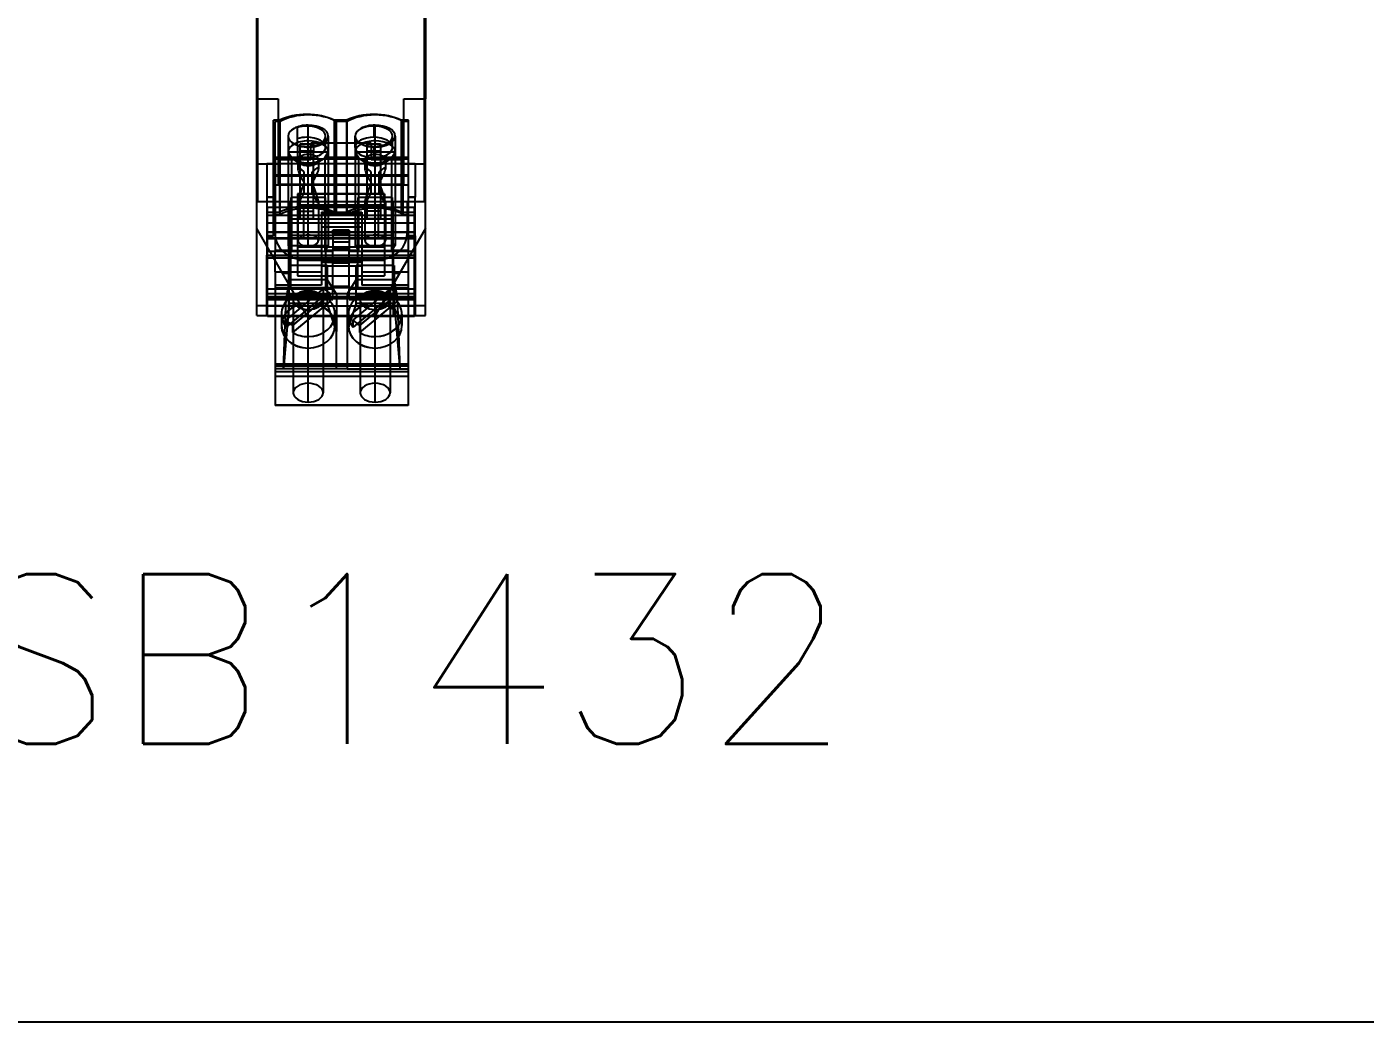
# Model space of a CAD drawing. Header units: inches. Extents: x -8 to 28.4, y -30 to 31.2.
# Drawn here: x -1.806 to 2.131, y -28.74 to -25.811 of the extents above; entities that cross this region are included whole.
import ezdxf
from ezdxf.enums import TextEntityAlignment as Align

# ---------------------------------------------------------------- set-up
doc = ezdxf.new("R2010")
doc.units = ezdxf.units.IN
doc.header["$MEASUREMENT"] = 0
for name, color, linetype in [('MAIN-1', 7, 'Continuous'), ('MAIN-2', 7, 'Continuous'), ('PSYMS', 7, 'Continuous'), ('PTAG', 150, 'Continuous')]:
    doc.layers.add(name, color=color, linetype=linetype)
doc.styles.add('WD', font='romans.shx')

# ---------------------------------------------------------------- blocks, each defined once
blk = doc.blocks.new('2865366')
at = {"layer": 'MAIN-1'}
for p, q in [((0, 0.9023), (0, 3.5261)), ((0.4961, 3.5261), (0.4961, 0.9023)), ((0, 0.7102), (0, 0.9023)), ((0, 0.9023), (0.063, 0.9023)), ((0.063, 0.9023), (0.063, 0.7304)), ((0.4331, 0.7304), (0.4331, 0.9023)), ((0.4331, 0.9023), (0.4961, 0.9023)), ((0.4961, 0.7102), (0.4961, 0.9023)), ((0.1594, 0.7304), (0.1594, 0.7715)), ((0.3366, 0.7715), (0.1594, 0.7715)), ((0.3366, 0.7715), (0.3366, 0.7304)), ((0, 0.2653), (0, 0.7102)), ((0.063, 0.7102), (0, 0.7102)), ((0.063, 0.7304), (0.1594, 0.7304)), ((0.063, 0.7304), (0.063, 0.7102)), ((0.063, 0.724), (0.1594, 0.724)), ((0.063, 0.7102), (0.063, 0.6507)), ((0.1594, 0.724), (0.1594, 0.7304)), ((0.3366, 0.7304), (0.4331, 0.7304)), ((0.3366, 0.7304), (0.3366, 0.724)), ((0.3366, 0.724), (0.4331, 0.724)), ((0.4331, 0.7102), (0.4331, 0.7304)), ((0.4331, 0.6507), (0.4331, 0.7102)), ((0.4961, 0.7102), (0.4331, 0.7102)), ((0.4961, 0.2653), (0.4961, 0.7102)), ((0.4331, 0.6507), (0.063, 0.6507)), ((0, 0.2653), (0.4961, 0.2653)), ((0.0315, 0.2632), (0.0315, 0.2653)), ((0.0315, 0.2632), (0.0541, 0.2632)), ((0.0541, 0.2653), (0.0541, 0.0852)), ((0.1281, 0.2653), (0.087, 0.2309)), ((0.1065, 0.236), (0.1415, 0.2653)), ((0.1065, 0.2145), (0.167, 0.2653)), ((0.3249, 0.2653), (0.2839, 0.2309)), ((0.3034, 0.2145), (0.3639, 0.2653)), ((0.3034, 0.236), (0.3383, 0.2653)), ((0.4459, 0.2653), (0.4459, 0.0852)), ((0.4459, 0.2632), (0.4646, 0.2632)), ((0.4646, 0.2632), (0.4646, 0.2653)), ((0.1065, 0.2145), (0.1065, 0.236)), ((0.1516, 0.169), (0.1516, 0.2026)), ((0.3034, 0.2145), (0.3034, 0.236)), ((0.3484, 0.169), (0.3484, 0.2026)), ((0.0541, 0.0852), (0.0541, 0.0025)), ((0.4459, 0.0852), (0.0541, 0.0852)), ((0.4459, 0.0852), (0.4459, 0.0025)), ((0.0541, 0.0025), (0.0541, 0)), ((0.0541, 0.0025), (0.4459, 0.0025)), ((0.4459, 0), (0.0541, 0)), ((0.4459, 0.0025), (0.4459, 0)), ((0.4459, 0), (0.0541, 0))]:
    blk.add_line(p, q, dxfattribs=at)
for centre, start_param, end_param in [((0.1516, 0.235), 2.665118, 3.141593), ((0.1516, 0.2687), -2.883856, -2.5321), ((0.1516, 0.2901), -2.301567, -2.180289), ((0.1516, 0.2687), -1.570796, -0.257737), ((0.1516, 0.235), 0, 0.476475), ((0.3484, 0.235), 2.665118, 3.141593), ((0.3484, 0.2687), -2.883856, -2.5321), ((0.3484, 0.2901), -2.301567, -2.180289), ((0.3484, 0.2687), -1.570796, -0.257737), ((0.3484, 0.235), 0, 0.476475), ((0.1516, 0.235), 3.141593, 4.712389), ((0.1516, 0.2687), -2.180289, -1.570796), ((0.1516, 0.235), -1.570796, 0), ((0.3484, 0.235), 3.141593, 4.712389), ((0.3484, 0.2687), -2.180289, -1.570796), ((0.3484, 0.235), -1.570796, 0)]:
    blk.add_ellipse(centre, major_axis=(0.0787, 0), ratio=0.838671, start_param=start_param, end_param=end_param, dxfattribs=at)
at = {"layer": 'MAIN-2'}
for p, q in [((0.002, 1.5251), (0.002, 0.5999)), ((0.4941, 0.5999), (0.4941, 1.5251)), ((0.0492, 0.726), (0.0492, 0.8395)), ((0.0673, 0.8395), (0.0492, 0.8395)), ((0.0673, 0.8395), (0.0492, 0.8395)), ((0.0673, 0.8395), (0.0492, 0.8395)), ((0.0689, 0.8356), (0.0541, 0.8356)), ((0.0541, 0.7305), (0.0541, 0.8356)), ((0.0689, 0.8356), (0.0541, 0.8356)), ((0.0673, 0.8395), (0.0673, 0.5688)), ((0.0673, 0.8395), (0.0673, 0.5688)), ((0.0673, 0.8395), (0.0673, 0.5688)), ((0.0689, 0.5615), (0.0689, 0.8356)), ((0.0689, 0.5616), (0.0689, 0.8356)), ((0.2279, 0.8395), (0.2279, 0.5688)), ((0.2642, 0.8395), (0.2279, 0.8395)), ((0.2642, 0.8395), (0.2279, 0.8395)), ((0.2279, 0.8395), (0.2279, 0.5688)), ((0.2642, 0.8395), (0.2279, 0.8395)), ((0.2279, 0.8395), (0.2279, 0.5688)), ((0.2343, 0.5615), (0.2343, 0.8356)), ((0.2657, 0.8356), (0.2343, 0.8356)), ((0.2343, 0.5616), (0.2343, 0.8356)), ((0.2657, 0.8356), (0.2343, 0.8356)), ((0.2642, 0.8395), (0.2642, 0.5688)), ((0.2642, 0.8395), (0.2642, 0.5688)), ((0.2642, 0.8395), (0.2642, 0.5688)), ((0.2657, 0.5615), (0.2657, 0.8356)), ((0.2657, 0.5616), (0.2657, 0.8356)), ((0.4469, 0.8395), (0.4248, 0.8395)), ((0.4248, 0.8395), (0.4248, 0.5688)), ((0.4469, 0.8395), (0.4248, 0.8395)), ((0.4248, 0.8395), (0.4248, 0.5688)), ((0.4248, 0.8395), (0.4248, 0.5688)), ((0.4469, 0.8395), (0.4248, 0.8395)), ((0.4311, 0.5615), (0.4311, 0.8356)), ((0.4459, 0.8356), (0.4311, 0.8356)), ((0.4311, 0.5616), (0.4311, 0.8356)), ((0.4459, 0.8356), (0.4311, 0.8356)), ((0.4459, 0.8356), (0.4459, 0.7305)), ((0.4469, 0.726), (0.4469, 0.8395)), ((0.0925, 0.7927), (0.0925, 0.7465)), ((0.0925, 0.7927), (0.0925, 0.7465)), ((0.1201, 0.7664), (0.1201, 0.8184)), ((0.1516, 0.7786), (0.1516, 0.8249)), ((0.1516, 0.7787), (0.1516, 0.8249)), ((0.2028, 0.7593), (0.2028, 0.7924)), ((0.2106, 0.7927), (0.2106, 0.7465)), ((0.2106, 0.7927), (0.2106, 0.7465)), ((0.2894, 0.7927), (0.2894, 0.7465)), ((0.2894, 0.7927), (0.2894, 0.7465)), ((0.2894, 0.7593), (0.2894, 0.7924)), ((0.3445, 0.8224), (0.3445, 0.7894)), ((0.3445, 0.8224), (0.3445, 0.7894)), ((0.3445, 0.8224), (0.3445, 0.7894)), ((0.3484, 0.7786), (0.3484, 0.8249)), ((0.3484, 0.7787), (0.3484, 0.8249)), ((0.3996, 0.7593), (0.3996, 0.7924)), ((0.4075, 0.7927), (0.4075, 0.7465)), ((0.4075, 0.7927), (0.4075, 0.7465)), ((0.1201, 0.7664), (0.1201, 0.7333)), ((0.128, 0.7701), (0.1673, 0.7701)), ((0.128, 0.7701), (0.1673, 0.7701)), ((0.128, 0.7486), (0.128, 0.7701)), ((0.128, 0.7701), (0.1673, 0.7701)), ((0.1673, 0.7486), (0.128, 0.7486)), ((0.1673, 0.7486), (0.128, 0.7486)), ((0.128, 0.5505), (0.128, 0.7486)), ((0.1673, 0.7486), (0.128, 0.7486)), ((0.1516, 0.7386), (0.1516, 0.7787)), ((0.1516, 0.7386), (0.1516, 0.7786)), ((0.1516, 0.7143), (0.1516, 0.7606)), ((0.1516, 0.7143), (0.1516, 0.7605)), ((0.1594, 0.7715), (0.1594, 0.7715)), ((0.1673, 0.7701), (0.1673, 0.7486)), ((0.1673, 0.5505), (0.1673, 0.7486)), ((0.3248, 0.7701), (0.3642, 0.7701)), ((0.3248, 0.7486), (0.3248, 0.7701)), ((0.3248, 0.7701), (0.3642, 0.7701)), ((0.3248, 0.7701), (0.3642, 0.7701)), ((0.3642, 0.7486), (0.3248, 0.7486)), ((0.3642, 0.7486), (0.3248, 0.7486)), ((0.3248, 0.5505), (0.3248, 0.7486)), ((0.3642, 0.7486), (0.3248, 0.7486)), ((0.3366, 0.7715), (0.3366, 0.7715)), ((0.3445, 0.7623), (0.3445, 0.7293)), ((0.3445, 0.7623), (0.3445, 0.7293)), ((0.3445, 0.7623), (0.3445, 0.7293)), ((0.3484, 0.7386), (0.3484, 0.7787)), ((0.3484, 0.7386), (0.3484, 0.7786)), ((0.3484, 0.7143), (0.3484, 0.7606)), ((0.3484, 0.7143), (0.3484, 0.7605)), ((0.3642, 0.7701), (0.3642, 0.7486)), ((0.3642, 0.7486), (0.3642, 0.5505)), ((0.0295, 0.7116), (0.0295, 0.6126)), ((0.4665, 0.7116), (0.0295, 0.7116)), ((0.4665, 0.7116), (0.0295, 0.7116)), ((0.4665, 0.7116), (0.0295, 0.7116)), ((0.0492, 0.4991), (0.0492, 0.726)), ((0.0492, 0.726), (0.4469, 0.726)), ((0.0492, 0.726), (0.4469, 0.726)), ((0.0492, 0.726), (0.4469, 0.726)), ((0.0541, 0.7305), (0.1022, 0.7305)), ((0.0541, 0.7305), (0.0541, 0.4565)), ((0.0541, 0.7305), (0.1022, 0.7305)), ((0.2102, 0.7451), (0.0929, 0.7451)), ((0.0929, 0.7451), (0.0929, 0.4711)), ((0.0929, 0.7451), (0.1022, 0.7305)), ((0.2102, 0.7451), (0.0929, 0.7451)), ((0.0929, 0.7451), (0.0929, 0.4711)), ((0.1022, 0.7305), (0.1022, 0.4565)), ((0.1067, 0.7256), (0.1287, 0.7116)), ((0.1067, 0.7256), (0.1287, 0.7116)), ((0.1215, 0.7222), (0.1215, 0.6952)), ((0.1215, 0.7222), (0.1215, 0.6952)), ((0.1516, 0.502), (0.1516, 0.7386)), ((0.1516, 0.5021), (0.1516, 0.7386)), ((0.1516, 0.7058), (0.1516, 0.7143)), ((0.1516, 0.7058), (0.1516, 0.7143)), ((0.1745, 0.7116), (0.1965, 0.7256)), ((0.1745, 0.7116), (0.1965, 0.7256)), ((0.1817, 0.7222), (0.1817, 0.6952)), ((0.1817, 0.7222), (0.1817, 0.6952)), ((0.201, 0.7305), (0.2102, 0.7451)), ((0.201, 0.7305), (0.299, 0.7305)), ((0.201, 0.7305), (0.299, 0.7305)), ((0.201, 0.4565), (0.201, 0.7305)), ((0.2102, 0.7451), (0.2102, 0.4711)), ((0.2102, 0.7451), (0.2102, 0.4711)), ((0.4071, 0.7451), (0.2898, 0.7451)), ((0.2898, 0.7451), (0.2898, 0.4711)), ((0.2898, 0.7451), (0.299, 0.7305)), ((0.4071, 0.7451), (0.2898, 0.7451)), ((0.2898, 0.7451), (0.2898, 0.4711)), ((0.299, 0.7305), (0.299, 0.4565)), ((0.3035, 0.7256), (0.3255, 0.7116)), ((0.3035, 0.7256), (0.3255, 0.7116)), ((0.3183, 0.7222), (0.3183, 0.6952)), ((0.3183, 0.7222), (0.3183, 0.6952)), ((0.3484, 0.502), (0.3484, 0.7386)), ((0.3484, 0.5021), (0.3484, 0.7386)), ((0.3484, 0.7058), (0.3484, 0.7143)), ((0.3484, 0.7058), (0.3484, 0.7143)), ((0.3713, 0.7116), (0.3933, 0.7256)), ((0.3713, 0.7116), (0.3933, 0.7256)), ((0.3785, 0.7222), (0.3785, 0.6952)), ((0.3785, 0.7222), (0.3785, 0.6952)), ((0.3978, 0.7305), (0.4071, 0.7451)), ((0.3978, 0.7305), (0.4459, 0.7305)), ((0.3978, 0.7305), (0.4459, 0.7305)), ((0.3978, 0.4565), (0.3978, 0.7305)), ((0.4071, 0.7451), (0.4071, 0.4711)), ((0.4071, 0.7451), (0.4071, 0.4711)), ((0.4459, 0.7305), (0.4459, 0.4565)), ((0.4469, 0.4991), (0.4469, 0.726)), ((0.4665, 0.7116), (0.4665, 0.6126)), ((0.0541, 0.6792), (0.4459, 0.6792)), ((0.0541, 0.6792), (0.4459, 0.6792)), ((0.0541, 0.6755), (0.4459, 0.6755)), ((0.0541, 0.6755), (0.4459, 0.6755)), ((0.1396, 0.6573), (0.1396, 0.6874)), ((0.1516, 0.4692), (0.1516, 0.7058)), ((0.1516, 0.4692), (0.1516, 0.7058)), ((0.1636, 0.6573), (0.1636, 0.6874)), ((0.3364, 0.6573), (0.3364, 0.6874)), ((0.3484, 0.4692), (0.3484, 0.7058)), ((0.3484, 0.4692), (0.3484, 0.7058)), ((0.3604, 0.6573), (0.3604, 0.6874)), ((0.0541, 0.6494), (0.4459, 0.6494)), ((0.0541, 0.6494), (0.4459, 0.6494)), ((0.1396, 0.6262), (0.1396, 0.6573)), ((0.1636, 0.6262), (0.1636, 0.6573)), ((0.3364, 0.6262), (0.3364, 0.6573)), ((0.3604, 0.6262), (0.3604, 0.6573)), ((0.002, 0.5999), (0.002, 0.5999)), ((0.002, 0.5999), (0.0945, 0.5999)), ((0.0295, 0.6126), (0.0492, 0.6126)), ((0.0295, 0.6126), (0.0295, 0.4991)), ((0.0492, 0.6126), (0.0295, 0.6126)), ((0.0295, 0.6126), (0.0492, 0.6126)), ((0.0531, 0.5094), (0.0531, 0.5999)), ((0.0531, 0.5999), (0.0531, 0.5999)), ((0.0945, 0.5999), (0.0945, 0.4765)), ((0.0945, 0.5999), (0.0945, 0.5999)), ((0.0945, 0.5999), (0.4016, 0.5999)), ((0.2028, 0.6117), (0.1004, 0.6117)), ((0.2028, 0.6117), (0.1004, 0.6117)), ((0.1004, 0.6117), (0.1004, 0.5495)), ((0.1201, 0.6232), (0.376, 0.6232)), ((0.1201, 0.6232), (0.376, 0.6232)), ((0.1201, 0.6232), (0.1201, 0.5898)), ((0.376, 0.6232), (0.1201, 0.6232)), ((0.1215, 0.5975), (0.1215, 0.4856)), ((0.1215, 0.5975), (0.1215, 0.4856)), ((0.1817, 0.5975), (0.1817, 0.4856)), ((0.1817, 0.5975), (0.1817, 0.4856)), ((0.2028, 0.5495), (0.2028, 0.6117)), ((0.3996, 0.6117), (0.2972, 0.6117)), ((0.3996, 0.6117), (0.2972, 0.6117)), ((0.2972, 0.6117), (0.2972, 0.5495)), ((0.3183, 0.5975), (0.3183, 0.4856)), ((0.3183, 0.5975), (0.3183, 0.4856)), ((0.376, 0.6232), (0.376, 0.5898)), ((0.3785, 0.5975), (0.3785, 0.4856)), ((0.3785, 0.5975), (0.3785, 0.4856)), ((0.3996, 0.5495), (0.3996, 0.6117)), ((0.4016, 0.5999), (0.4941, 0.5999)), ((0.4016, 0.5999), (0.4016, 0.5999)), ((0.4016, 0.4765), (0.4016, 0.5999)), ((0.4429, 0.5999), (0.4429, 0.5094)), ((0.4429, 0.5999), (0.4429, 0.5999)), ((0.4469, 0.6126), (0.4665, 0.6126)), ((0.4665, 0.6126), (0.4469, 0.6126)), ((0.4469, 0.6126), (0.4665, 0.6126)), ((0.4665, 0.4991), (0.4665, 0.6126)), ((0.4941, 0.5999), (0.4941, 0.5999)), ((0.0295, 0.5688), (0.0673, 0.5688)), ((0.0295, 0.5688), (0.0673, 0.5688)), ((0.0315, 0.5599), (0.0315, 0.5835)), ((0.0315, 0.5835), (0.4646, 0.5835)), ((0.0315, 0.4343), (0.0315, 0.5599)), ((0.0315, 0.5599), (0.4646, 0.5599)), ((0.0541, 0.5616), (0.0689, 0.5616)), ((0.0541, 0.5615), (0.0689, 0.5615)), ((0.376, 0.5898), (0.1201, 0.5898)), ((0.1201, 0.5898), (0.376, 0.5898)), ((0.1201, 0.5898), (0.1201, 0.3818)), ((0.376, 0.5898), (0.1201, 0.5898)), ((0.128, 0.5719), (0.1673, 0.5719)), ((0.128, 0.5719), (0.1673, 0.5719)), ((0.128, 0.5719), (0.1673, 0.5719)), ((0.3583, 0.5881), (0.1378, 0.5881)), ((0.1378, 0.5881), (0.1378, 0.4936)), ((0.1378, 0.5881), (0.1378, 0.5881)), ((0.1909, 0.5694), (0.3091, 0.5694)), ((0.1909, 0.5694), (0.1909, 0.5652)), ((0.1909, 0.5694), (0.3091, 0.5694)), ((0.3091, 0.5652), (0.1909, 0.5652)), ((0.1909, 0.5652), (0.1909, 0.5107)), ((0.3091, 0.5652), (0.1909, 0.5652)), ((0.2279, 0.5688), (0.2642, 0.5688)), ((0.2279, 0.5688), (0.2642, 0.5688)), ((0.2343, 0.5616), (0.2657, 0.5616)), ((0.2343, 0.5615), (0.2657, 0.5615)), ((0.3091, 0.5694), (0.3091, 0.5652)), ((0.3091, 0.5652), (0.3091, 0.5107)), ((0.3642, 0.5719), (0.3248, 0.5719)), ((0.3642, 0.5719), (0.3248, 0.5719)), ((0.3642, 0.5719), (0.3248, 0.5719)), ((0.3583, 0.4936), (0.3583, 0.5881)), ((0.3583, 0.5881), (0.3583, 0.5881)), ((0.376, 0.5898), (0.376, 0.3818)), ((0.4248, 0.5688), (0.4665, 0.5688)), ((0.4248, 0.5688), (0.4665, 0.5688)), ((0.4311, 0.5616), (0.4459, 0.5616)), ((0.4311, 0.5615), (0.4459, 0.5615)), ((0.4646, 0.5599), (0.4646, 0.5835)), ((0.4646, 0.4343), (0.4646, 0.5599)), ((0, 0.5212), (0, 0.5212)), ((0.1477, 0.2653), (0, 0.5212)), ((0.4646, 0.5363), (0.0315, 0.5363)), ((0.1004, 0.5495), (0.2028, 0.5495)), ((0.1004, 0.3497), (0.1004, 0.5495)), ((0.1004, 0.5495), (0.2028, 0.5495)), ((0.128, 0.5505), (0.1673, 0.5505)), ((0.128, 0.5505), (0.1673, 0.5505)), ((0.1909, 0.5489), (0.3091, 0.5489)), ((0.1909, 0.5489), (0.3091, 0.5489)), ((0.3091, 0.5252), (0.1909, 0.5252)), ((0.3091, 0.5252), (0.1909, 0.5252)), ((0.2028, 0.5495), (0.2028, 0.3497)), ((0.2717, 0.5163), (0.2244, 0.5163)), ((0.2244, 0.5048), (0.2244, 0.5163)), ((0.2717, 0.5163), (0.2717, 0.5048)), ((0.2972, 0.5495), (0.3996, 0.5495)), ((0.2972, 0.5495), (0.3996, 0.5495)), ((0.2972, 0.3497), (0.2972, 0.5495)), ((0.3248, 0.5505), (0.3642, 0.5505)), ((0.3248, 0.5505), (0.3642, 0.5505)), ((0.4961, 0.5212), (0.3483, 0.2653)), ((0.3996, 0.5495), (0.3996, 0.3497)), ((0.4961, 0.5212), (0.4961, 0.5212)), ((0.0492, 0.4991), (0.0295, 0.4991)), ((0.0295, 0.4991), (0.0295, 0.4937)), ((0.0295, 0.4991), (0.0492, 0.4991)), ((0.0492, 0.4991), (0.0295, 0.4991)), ((0.0295, 0.4937), (0.0295, 0.442)), ((0.0295, 0.4937), (0.4665, 0.4937)), ((0.0295, 0.4937), (0.4665, 0.4937)), ((0.0295, 0.4937), (0.4665, 0.4937)), ((0.4646, 0.5101), (0.0315, 0.5101)), ((0.4646, 0.5089), (0.0315, 0.5089)), ((0.0315, 0.4911), (0.4646, 0.4911)), ((0.0531, 0.5094), (0.0531, 0.5094)), ((0.0945, 0.5015), (0.4016, 0.5015)), ((0.0945, 0.3892), (0.0945, 0.4765)), ((0.1378, 0.4936), (0.3583, 0.4936)), ((0.1378, 0.4936), (0.1378, 0.4936)), ((0.1909, 0.5107), (0.3091, 0.5107)), ((0.1909, 0.5107), (0.1909, 0.4115)), ((0.1909, 0.5107), (0.3091, 0.5107)), ((0.2244, 0.5048), (0.2244, 0.4581)), ((0.2717, 0.5048), (0.2244, 0.5048)), ((0.2244, 0.4817), (0.2244, 0.4817)), ((0.2244, 0.4817), (0.2717, 0.4817)), ((0.2717, 0.5048), (0.2717, 0.4581)), ((0.2717, 0.4817), (0.2717, 0.4817)), ((0.3091, 0.5107), (0.3091, 0.4115)), ((0.3583, 0.4936), (0.3583, 0.4936)), ((0.4016, 0.4765), (0.4016, 0.3892)), ((0.4429, 0.5094), (0.4429, 0.5094)), ((0.4469, 0.4991), (0.4665, 0.4991)), ((0.4469, 0.4991), (0.4665, 0.4991)), ((0.4665, 0.4991), (0.4469, 0.4991)), ((0.4665, 0.4991), (0.4665, 0.4937)), ((0.4665, 0.4937), (0.4665, 0.442)), ((0.0295, 0.2653), (0.0295, 0.442)), ((0.0295, 0.442), (0.4665, 0.442)), ((0.0295, 0.4419), (0.4665, 0.4419)), ((0.4665, 0.4419), (0.0295, 0.4419)), ((0.2244, 0.4532), (0.0315, 0.4532)), ((0.0315, 0.3427), (0.0315, 0.4343)), ((0.0315, 0.4343), (0.4646, 0.4343)), ((0.1022, 0.4565), (0.0541, 0.4565)), ((0.0541, 0.3933), (0.0541, 0.4565)), ((0.1022, 0.4565), (0.0541, 0.4565)), ((0.0929, 0.4711), (0.2102, 0.4711)), ((0.1022, 0.4565), (0.0929, 0.4711)), ((0.0929, 0.4711), (0.2102, 0.4711)), ((0.1022, 0.4565), (0.0929, 0.4711)), ((0.1022, 0.4565), (0.1909, 0.4565)), ((0.1022, 0.4565), (0.1909, 0.4565)), ((0.1201, 0.4673), (0.376, 0.4673)), ((0.1201, 0.4666), (0.376, 0.4666)), ((0.376, 0.4659), (0.1201, 0.4659)), ((0.2102, 0.4711), (0.201, 0.4565)), ((0.2102, 0.4711), (0.201, 0.4565)), ((0.299, 0.4565), (0.201, 0.4565)), ((0.299, 0.4565), (0.201, 0.4565)), ((0.2717, 0.4633), (0.2244, 0.4633)), ((0.2244, 0.3506), (0.2244, 0.4581)), ((0.2717, 0.4581), (0.2244, 0.4581)), ((0.2244, 0.434), (0.2717, 0.434)), ((0.2244, 0.434), (0.2244, 0.434)), ((0.2717, 0.3506), (0.2717, 0.4581)), ((0.4646, 0.4532), (0.2717, 0.4532)), ((0.2717, 0.434), (0.2717, 0.434)), ((0.2898, 0.4711), (0.4071, 0.4711)), ((0.299, 0.4565), (0.2898, 0.4711)), ((0.2898, 0.4711), (0.4071, 0.4711)), ((0.299, 0.4565), (0.2898, 0.4711)), ((0.3091, 0.4565), (0.3978, 0.4565)), ((0.3091, 0.4565), (0.3978, 0.4565)), ((0.4071, 0.4711), (0.3978, 0.4565)), ((0.4071, 0.4711), (0.3978, 0.4565)), ((0.4459, 0.4565), (0.3978, 0.4565)), ((0.4459, 0.4565), (0.3978, 0.4565)), ((0.4459, 0.4565), (0.4459, 0.3933)), ((0.4646, 0.3427), (0.4646, 0.4343)), ((0.4665, 0.442), (0.4665, 0.2653)), ((0.1004, 0.4119), (0.0955, 0.4119)), ((0.0955, 0.4119), (0.0955, 0.3497)), ((0.1004, 0.4119), (0.0955, 0.4119)), ((0.2028, 0.4119), (0.1004, 0.4119)), ((0.2028, 0.4119), (0.1004, 0.4119)), ((0.1201, 0.4275), (0.376, 0.4275)), ((0.376, 0.4273), (0.1201, 0.4273)), ((0.376, 0.4271), (0.1201, 0.4271)), ((0.3642, 0.4306), (0.1319, 0.4306)), ((0.1319, 0.4306), (0.1319, 0.4306)), ((0.1909, 0.4223), (0.3091, 0.4223)), ((0.1909, 0.4223), (0.3091, 0.4223)), ((0.1909, 0.4115), (0.3091, 0.4115)), ((0.1909, 0.4115), (0.3091, 0.4115)), ((0.1909, 0.4115), (0.1909, 0.3539)), ((0.2077, 0.4119), (0.2028, 0.4119)), ((0.2077, 0.4119), (0.2028, 0.4119)), ((0.2077, 0.4119), (0.2077, 0.3497)), ((0.2717, 0.4185), (0.2244, 0.4185)), ((0.2972, 0.4119), (0.2923, 0.4119)), ((0.2972, 0.4119), (0.2923, 0.4119)), ((0.2923, 0.3497), (0.2923, 0.4119)), ((0.3996, 0.4119), (0.2972, 0.4119)), ((0.3996, 0.4119), (0.2972, 0.4119)), ((0.3091, 0.4115), (0.3091, 0.3539)), ((0.3642, 0.4306), (0.3642, 0.4306)), ((0.4045, 0.4119), (0.3996, 0.4119)), ((0.4045, 0.4119), (0.3996, 0.4119)), ((0.4045, 0.4119), (0.4045, 0.3497)), ((0.0541, 0.3933), (0.1909, 0.3933)), ((0.0541, 0.3933), (0.0541, 0.3539)), ((0.0541, 0.3933), (0.1909, 0.3933)), ((0.0762, 0.3892), (0.0945, 0.3892)), ((0.0955, 0.3696), (0.0866, 0.3166)), ((0.0955, 0.3696), (0.0866, 0.3166)), ((0.0945, 0.2653), (0.0945, 0.3892)), ((0.2077, 0.3696), (0.0955, 0.3696)), ((0.2077, 0.3696), (0.0955, 0.3696)), ((0.1201, 0.3818), (0.376, 0.3818)), ((0.1201, 0.3818), (0.376, 0.3818)), ((0.1201, 0.3818), (0.376, 0.3818)), ((0.2077, 0.3696), (0.2343, 0.3277)), ((0.2077, 0.3696), (0.2343, 0.3277)), ((0.2657, 0.3277), (0.2923, 0.3696)), ((0.2657, 0.3277), (0.2923, 0.3696)), ((0.4045, 0.3696), (0.2923, 0.3696)), ((0.4045, 0.3696), (0.2923, 0.3696)), ((0.3091, 0.3933), (0.4459, 0.3933)), ((0.3091, 0.3933), (0.4459, 0.3933)), ((0.4016, 0.3892), (0.4199, 0.3892)), ((0.4016, 0.3892), (0.4016, 0.2653)), ((0.4045, 0.3696), (0.4134, 0.3166)), ((0.4045, 0.3696), (0.4134, 0.3166)), ((0.4459, 0.3933), (0.4459, 0.3539)), ((0.0295, 0.3175), (0.4665, 0.3175)), ((0.4665, 0.3174), (0.0295, 0.3174)), ((0.0315, 0.3144), (0.0315, 0.3427)), ((0.2244, 0.3427), (0.0315, 0.3427)), ((0.0315, 0.3292), (0.4646, 0.3292)), ((0.0315, 0.3207), (0.4646, 0.3207)), ((0.1909, 0.3539), (0.0541, 0.3539)), ((0.0541, 0.3539), (0.0541, 0.2653)), ((0.1909, 0.3539), (0.0541, 0.3539)), ((0.0541, 0.347), (0.4459, 0.347)), ((0.0541, 0.347), (0.4459, 0.347)), ((0.0866, 0.3157), (0.0541, 0.3157)), ((0.0866, 0.3157), (0.0541, 0.3157)), ((0.0792, 0.1083), (0.0866, 0.3157)), ((0.0792, 0.1083), (0.0866, 0.3157)), ((0.0866, 0.3157), (0.0866, 0.3166)), ((0.2343, 0.3166), (0.0866, 0.3166)), ((0.0866, 0.3157), (0.0866, 0.3166)), ((0.2343, 0.3166), (0.0866, 0.3166)), ((0.1966, 0.3442), (0.087, 0.2523)), ((0.1966, 0.3442), (0.087, 0.2523)), ((0.1966, 0.3228), (0.087, 0.2308)), ((0.0955, 0.3497), (0.1004, 0.3497)), ((0.0955, 0.3497), (0.1004, 0.3497)), ((0.0955, 0.3449), (0.0955, 0.3497)), ((0.0955, 0.3449), (0.2077, 0.3449)), ((0.0955, 0.3449), (0.2077, 0.3449)), ((0.0955, 0.3233), (0.0955, 0.3449)), ((0.0955, 0.3233), (0.2077, 0.3233)), ((0.0955, 0.301), (0.0955, 0.3233)), ((0.0955, 0.3232), (0.2077, 0.3232)), ((0.1065, 0.2359), (0.2161, 0.3279)), ((0.1966, 0.3228), (0.1281, 0.2653)), ((0.1415, 0.2653), (0.2161, 0.3279)), ((0.1516, 0.0653), (0.1516, 0.3377)), ((0.1516, 0.0654), (0.1516, 0.3377)), ((0.1516, 0.301), (0.1516, 0.3347)), ((0.1516, 0.301), (0.1516, 0.3347)), ((0.1966, 0.3228), (0.1966, 0.3442)), ((0.1966, 0.3228), (0.1966, 0.3442)), ((0.2028, 0.3497), (0.2077, 0.3497)), ((0.2028, 0.3497), (0.2077, 0.3497)), ((0.2077, 0.3497), (0.2077, 0.3449)), ((0.2077, 0.3449), (0.2077, 0.3233)), ((0.2077, 0.3233), (0.2077, 0.301)), ((0.2161, 0.3065), (0.2161, 0.3279)), ((0.2161, 0.3065), (0.2161, 0.3279)), ((0.2244, 0.3506), (0.2244, 0.3427)), ((0.2717, 0.3506), (0.2244, 0.3506)), ((0.2244, 0.3124), (0.2244, 0.3427)), ((0.2343, 0.3277), (0.2343, 0.218)), ((0.2657, 0.3157), (0.2343, 0.3157)), ((0.2657, 0.3157), (0.2343, 0.3157)), ((0.2657, 0.3277), (0.2657, 0.218)), ((0.4134, 0.3166), (0.2657, 0.3166)), ((0.4134, 0.3166), (0.2657, 0.3166)), ((0.2717, 0.3506), (0.2717, 0.3427)), ((0.2717, 0.3124), (0.2717, 0.3427)), ((0.4646, 0.3427), (0.2717, 0.3427)), ((0.3935, 0.3442), (0.2839, 0.2523)), ((0.3935, 0.3442), (0.2839, 0.2523)), ((0.3935, 0.3228), (0.2839, 0.2308)), ((0.2923, 0.3497), (0.2972, 0.3497)), ((0.2923, 0.3449), (0.2923, 0.3497)), ((0.2923, 0.3497), (0.2972, 0.3497)), ((0.2923, 0.3449), (0.4045, 0.3449)), ((0.2923, 0.3449), (0.4045, 0.3449)), ((0.2923, 0.3233), (0.2923, 0.3449)), ((0.2923, 0.301), (0.2923, 0.3233)), ((0.2923, 0.3233), (0.4045, 0.3233)), ((0.2923, 0.3232), (0.4045, 0.3232)), ((0.3034, 0.2359), (0.413, 0.3279)), ((0.4459, 0.3539), (0.3091, 0.3539)), ((0.4459, 0.3539), (0.3091, 0.3539)), ((0.3935, 0.3228), (0.3249, 0.2653)), ((0.3383, 0.2653), (0.413, 0.3279)), ((0.3484, 0.0653), (0.3484, 0.3377)), ((0.3484, 0.0654), (0.3484, 0.3377)), ((0.3484, 0.301), (0.3484, 0.3347)), ((0.3484, 0.301), (0.3484, 0.3347)), ((0.3935, 0.3228), (0.3935, 0.3442)), ((0.3935, 0.3228), (0.3935, 0.3442)), ((0.3996, 0.3497), (0.4045, 0.3497)), ((0.3996, 0.3497), (0.4045, 0.3497)), ((0.4045, 0.3497), (0.4045, 0.3449)), ((0.4045, 0.3449), (0.4045, 0.3233)), ((0.4045, 0.3233), (0.4045, 0.301)), ((0.413, 0.3065), (0.413, 0.3279)), ((0.413, 0.3065), (0.413, 0.3279)), ((0.4134, 0.3166), (0.4134, 0.3157)), ((0.4134, 0.3166), (0.4134, 0.3157)), ((0.4134, 0.3157), (0.4208, 0.1083)), ((0.4134, 0.3157), (0.4459, 0.3157)), ((0.4134, 0.3157), (0.4208, 0.1083)), ((0.4134, 0.3157), (0.4459, 0.3157)), ((0.4459, 0.3539), (0.4459, 0.2653)), ((0.4646, 0.3144), (0.4646, 0.3427)), ((0, 0.2941), (0.0945, 0.2941)), ((0.0315, 0.2653), (0.0315, 0.3144)), ((0.4646, 0.3144), (0.0315, 0.3144)), ((0.0315, 0.3124), (0.0315, 0.3124)), ((0.0315, 0.3124), (0.0315, 0.3124)), ((0.0315, 0.3124), (0.2244, 0.3124)), ((0.0315, 0.2936), (0.4646, 0.2936)), ((0.0955, 0.301), (0.0792, 0.1083)), ((0.0955, 0.301), (0.0792, 0.1083)), ((0.0955, 0.301), (0.2077, 0.301)), ((0.0955, 0.301), (0.2077, 0.301)), ((0.1065, 0.2145), (0.2161, 0.3065)), ((0.1077, 0.3101), (0.1077, 0.0377)), ((0.1077, 0.3101), (0.1077, 0.0377)), ((0.1516, 0.0101), (0.1516, 0.2825)), ((0.1516, 0.0101), (0.1516, 0.2825)), ((0.167, 0.2653), (0.2161, 0.3065)), ((0.1955, 0.3101), (0.1955, 0.0377)), ((0.1955, 0.3101), (0.1955, 0.0377)), ((0.2343, 0.218), (0.2077, 0.301)), ((0.2343, 0.218), (0.2077, 0.301)), ((0.2244, 0.3124), (0.2244, 0.3124)), ((0.2244, 0.3124), (0.2244, 0.3124)), ((0.2923, 0.301), (0.2657, 0.218)), ((0.2923, 0.301), (0.2657, 0.218)), ((0.2717, 0.3124), (0.2717, 0.3124)), ((0.2717, 0.3124), (0.2717, 0.3124)), ((0.2717, 0.3124), (0.4646, 0.3124)), ((0.2923, 0.301), (0.4045, 0.301)), ((0.2923, 0.301), (0.4045, 0.301)), ((0.3034, 0.2145), (0.413, 0.3065)), ((0.3045, 0.3101), (0.3045, 0.0377)), ((0.3045, 0.3101), (0.3045, 0.0377)), ((0.3484, 0.0101), (0.3484, 0.2825)), ((0.3484, 0.0101), (0.3484, 0.2825)), ((0.3639, 0.2653), (0.413, 0.3065)), ((0.3923, 0.3101), (0.3923, 0.0377)), ((0.3923, 0.3101), (0.3923, 0.0377)), ((0.4016, 0.2941), (0.4961, 0.2941)), ((0.4045, 0.301), (0.4208, 0.1083)), ((0.4045, 0.301), (0.4208, 0.1083)), ((0.4646, 0.2653), (0.4646, 0.3144)), ((0.4646, 0.3124), (0.4646, 0.3124)), ((0.4646, 0.3124), (0.4646, 0.3124)), ((0, 0.2653), (0, 0.2653)), ((0, 0.2653), (0, 0.2653)), ((0.0295, 0.2653), (0.0295, 0.2653)), ((0.0315, 0.2632), (0.0315, 0.2632)), ((0.0541, 0.2632), (0.4459, 0.2632)), ((0.0728, 0.2687), (0.0728, 0.235)), ((0.0728, 0.2687), (0.0728, 0.235)), ((0.087, 0.2308), (0.087, 0.2523)), ((0.087, 0.2309), (0.087, 0.2523)), ((0.0945, 0.2653), (0.0945, 0.2653)), ((0.1477, 0.2653), (0.1477, 0.2653)), ((0.2303, 0.2687), (0.2303, 0.235)), ((0.2303, 0.2687), (0.2303, 0.235)), ((0.2697, 0.2687), (0.2697, 0.235)), ((0.2697, 0.2687), (0.2697, 0.235)), ((0.2839, 0.2308), (0.2839, 0.2523)), ((0.2839, 0.2309), (0.2839, 0.2523)), ((0.3483, 0.2653), (0.3483, 0.2653)), ((0.4016, 0.2653), (0.4016, 0.2653)), ((0.4272, 0.2687), (0.4272, 0.235)), ((0.4272, 0.2687), (0.4272, 0.235)), ((0.4646, 0.2632), (0.4646, 0.2632)), ((0.4665, 0.2653), (0.4665, 0.2653)), ((0.4961, 0.2653), (0.4961, 0.2653)), ((0.4961, 0.2653), (0.4961, 0.2653)), ((0.1065, 0.2145), (0.1065, 0.2359)), ((0.1516, 0.1689), (0.1516, 0.2026)), ((0.2343, 0.1083), (0.2343, 0.218)), ((0.2657, 0.218), (0.2657, 0.1083)), ((0.3034, 0.2145), (0.3034, 0.2359)), ((0.3484, 0.1689), (0.3484, 0.2026)), ((0.0541, 0.1228), (0.4459, 0.1228)), ((0.0541, 0.1228), (0.4459, 0.1228)), ((0.0541, 0.1177), (0.4459, 0.1177)), ((0.0541, 0.1177), (0.4459, 0.1177)), ((0.0541, 0.1172), (0.4459, 0.1172)), ((0.0541, 0.1172), (0.4459, 0.1172)), ((0.0792, 0.1083), (0.0541, 0.1083)), ((0.0792, 0.1083), (0.0541, 0.1083)), ((0.0541, 0.1002), (0.4459, 0.1002)), ((0.0541, 0.1002), (0.4459, 0.1002)), ((0.4459, 0.0852), (0.0541, 0.0852)), ((0.2343, 0.1083), (0.0792, 0.1083)), ((0.2343, 0.1083), (0.0792, 0.1083)), ((0.2657, 0.1083), (0.2343, 0.1083)), ((0.2657, 0.1083), (0.2343, 0.1083)), ((0.2657, 0.1083), (0.4208, 0.1083)), ((0.2657, 0.1083), (0.4208, 0.1083)), ((0.4208, 0.1083), (0.4459, 0.1083)), ((0.4208, 0.1083), (0.4459, 0.1083)), ((0.0541, 0.0025), (0.4459, 0.0025)), ((0.0541, 0.0013), (0.4459, 0.0013)), ((0.0541, 0.0013), (0.4459, 0.0013))]:
    blk.add_line(p, q, dxfattribs=at)
for centre, start, end in [((0.1319, 0.5094), 180, 270), ((0.3642, 0.5094), 270, 0)]:
    blk.add_arc(centre, 0.0787, start, end, dxfattribs=at)
for centre, major_axis, ratio, start_param, end_param in [((0.1476, 0.7924), (-0.1181, 0), 0.544639, -1.570796, -0.823212), ((0.1476, 0.7924), (-0.1181, 0), 0.544639, -1.570796, -0.823212), ((0.1476, 0.7924), (-0.1181, 0), 0.544639, -1.570796, -0.823212), ((0.1516, 0.7927), (0.1142, 0), 0.544639, 1.570796, 2.38058), ((0.1516, 0.7927), (0.1142, 0), 0.544639, 1.570796, 2.38058), ((0.1476, 0.7924), (-0.1181, 0), 0.544639, -2.318381, -1.570796), ((0.1476, 0.7924), (-0.1181, 0), 0.544639, -2.318381, -1.570796), ((0.1476, 0.7924), (-0.1181, 0), 0.544639, -2.318381, -1.570796), ((0.1516, 0.7927), (0.1142, 0), 0.544639, 0.761013, 1.570796), ((0.1516, 0.7927), (0.1142, 0), 0.544639, 0.761013, 1.570796), ((0.3445, 0.7924), (-0.1181, 0), 0.544639, -1.570796, -0.823212), ((0.3445, 0.7924), (-0.1181, 0), 0.544639, -1.570796, -0.823212), ((0.3445, 0.7924), (-0.1181, 0), 0.544639, -1.570796, -0.823212), ((0.3484, 0.7927), (0.1142, 0), 0.544639, 1.570796, 2.38058), ((0.3484, 0.7927), (0.1142, 0), 0.544639, 1.570796, 2.38058), ((0.3445, 0.7924), (-0.1181, 0), 0.544639, -2.318381, -1.570796), ((0.3445, 0.7924), (-0.1181, 0), 0.544639, -2.318381, -1.570796), ((0.3445, 0.7924), (-0.1181, 0), 0.544639, -2.318381, -1.570796), ((0.3484, 0.7927), (0.1142, 0), 0.544639, 0.761013, 1.570796), ((0.3484, 0.7927), (0.1142, 0), 0.544639, 0.761013, 1.570796), ((0.1516, 0.7927), (0.0591, 0), 0.544639, 1.570796, 3.141593), ((0.1516, 0.7927), (0.0591, 0), 0.544639, 1.570796, 3.141593), ((0.1516, 0.7927), (0.0591, 0), 0.544639, -3.141593, -1.570796), ((0.1476, 0.7924), (-0.0551, 0), 0.544639, -1.570796, -1.047198), ((0.1476, 0.7924), (-0.0551, 0), 0.544639, -1.570796, -1.047198), ((0.1476, 0.7924), (-0.0551, 0), 0.544639, -1.570796, -1.047198), ((0.1476, 0.7593), (-0.0551, 0), 0.544639, -1.570796, -1.047198), ((0.1476, 0.7593), (-0.0551, 0), 0.544639, -1.570796, -1.047198), ((0.1476, 0.7593), (-0.0551, 0), 0.544639, -1.570796, -1.047198), ((0.1476, 0.7924), (-0.0551, 0), 0.544639, 3.141593, 4.712389), ((0.1476, 0.7924), (-0.0551, 0), 0.544639, 3.141593, 4.712389), ((0.1476, 0.7924), (-0.0551, 0), 0.544639, 3.141593, 4.712389), ((0.1476, 0.7924), (-0.0551, 0), 0.544639, 1.570796, 3.141593), ((0.1476, 0.7924), (-0.0551, 0), 0.544639, 1.570796, 3.141593), ((0.1476, 0.7924), (-0.0551, 0), 0.544639, 1.570796, 3.141593), ((0.1476, 0.7593), (-0.0551, 0), 0.544639, 3.141593, 4.712389), ((0.1476, 0.7593), (-0.0551, 0), 0.544639, 3.141593, 4.712389), ((0.1476, 0.7593), (-0.0551, 0), 0.544639, 3.141593, 4.712389), ((0.1516, 0.7927), (0.0591, 0), 0.544639, 0, 1.570796), ((0.1516, 0.7927), (0.0591, 0), 0.544639, 0, 1.570796), ((0.1516, 0.7927), (0.0591, 0), 0.544639, -1.570796, 0), ((0.3484, 0.7927), (0.0591, 0), 0.544639, 1.570796, 3.141593), ((0.3484, 0.7927), (0.0591, 0), 0.544639, 1.570796, 3.141593), ((0.3445, 0.7924), (-0.0551, 0), 0.544639, -1.570796, 0), ((0.3445, 0.7924), (-0.0551, 0), 0.544639, -1.570796, 0), ((0.3445, 0.7924), (-0.0551, 0), 0.544639, -1.570796, 0), ((0.3484, 0.7927), (0.0591, 0), 0.544639, -3.141593, -1.570796), ((0.3445, 0.7924), (-0.0551, 0), 0.544639, 0, 1.570796), ((0.3445, 0.7924), (-0.0551, 0), 0.544639, 0, 1.570796), ((0.3445, 0.7924), (-0.0551, 0), 0.544639, 0, 1.570796), ((0.3445, 0.7593), (-0.0551, 0), 0.544639, -1.570796, 0), ((0.3445, 0.7593), (-0.0551, 0), 0.544639, -1.570796, 0), ((0.3445, 0.7593), (-0.0551, 0), 0.544639, -1.570796, 0), ((0.3445, 0.7924), (-0.0551, 0), 0.544639, 3.141593, 4.712389), ((0.3445, 0.7924), (-0.0551, 0), 0.544639, 3.141593, 4.712389), ((0.3445, 0.7924), (-0.0551, 0), 0.544639, 3.141593, 4.712389), ((0.3445, 0.7924), (-0.0551, 0), 0.544639, 1.570796, 3.141593), ((0.3445, 0.7924), (-0.0551, 0), 0.544639, 1.570796, 3.141593), ((0.3445, 0.7924), (-0.0551, 0), 0.544639, 1.570796, 3.141593), ((0.3445, 0.7593), (-0.0551, 0), 0.544639, 3.141593, 4.712389), ((0.3445, 0.7593), (-0.0551, 0), 0.544639, 3.141593, 4.712389), ((0.3445, 0.7593), (-0.0551, 0), 0.544639, 3.141593, 4.712389), ((0.3484, 0.7927), (0.0591, 0), 0.544639, 0, 1.570796), ((0.3484, 0.7927), (0.0591, 0), 0.544639, 0, 1.570796), ((0.3484, 0.7927), (0.0591, 0), 0.544639, -1.570796, 0), ((0.1516, 0.7465), (0.0591, 0), 0.544639, 1.570796, 3.141593), ((0.1516, 0.7465), (0.0591, 0), 0.544639, 1.570796, 3.141593), ((0.1516, 0.7927), (0.0591, 0), 0.544639, -2.945243, -1.570796), ((0.1476, 0.7924), (-0.0551, 0), 0.544639, 1.047198, 1.570796), ((0.1476, 0.7924), (-0.0551, 0), 0.544639, 1.047198, 1.570796), ((0.1476, 0.7924), (-0.0551, 0), 0.544639, 1.047198, 1.570796), ((0.1476, 0.7593), (-0.0551, 0), 0.544639, 1.570796, 3.141593), ((0.1476, 0.7593), (-0.0551, 0), 0.544639, 1.570796, 2.945243), ((0.1516, 0.7927), (0.0591, 0), 0.544639, -1.570796, -0.19635), ((0.1516, 0.7465), (0.0591, 0), 0.544639, 0, 1.570796), ((0.1516, 0.7465), (0.0591, 0), 0.544639, 0, 1.570796), ((0.3484, 0.7465), (0.0591, 0), 0.544639, 1.570796, 3.141593), ((0.3484, 0.7465), (0.0591, 0), 0.544639, 1.570796, 3.141593), ((0.3445, 0.7593), (-0.0551, 0), 0.544639, 0, 1.570796), ((0.3445, 0.7593), (-0.0551, 0), 0.544639, 0.19635, 1.570796), ((0.3484, 0.7927), (0.0591, 0), 0.544639, -2.945243, -1.570796), ((0.3445, 0.7593), (-0.0551, 0), 0.544639, 1.570796, 3.141593), ((0.3445, 0.7593), (-0.0551, 0), 0.544639, 1.570796, 2.945243), ((0.3484, 0.7927), (0.0591, 0), 0.544639, -1.570796, -0.19635), ((0.3484, 0.7465), (0.0591, 0), 0.544639, 0, 1.570796), ((0.3484, 0.7465), (0.0591, 0), 0.544639, 0, 1.570796), ((0.1516, 0.7465), (0.0591, 0), 0.544639, -3.141593, -2.434612), ((0.1516, 0.7465), (0.0591, 0), 0.544639, -3.141593, -2.434612), ((0.1516, 0.7465), (0.0591, 0), 0.544639, -2.434612, -1.570796), ((0.1516, 0.7465), (0.0591, 0), 0.544639, -2.434612, -1.570796), ((0.1476, 0.7593), (-0.0551, 0), 0.544639, 1.047198, 1.570796), ((0.1476, 0.7593), (-0.0551, 0), 0.544639, 1.047198, 1.570796), ((0.1516, 0.7222), (0.0301, 0), 0.544639, 1.570796, 3.141593), ((0.1516, 0.7222), (0.0301, 0), 0.544639, 1.570796, 3.141593), ((0.1516, 0.7222), (0.0301, 0), 0.544639, -3.141593, -2.434612), ((0.1516, 0.7222), (0.0301, 0), 0.544639, -2.945243, -2.434612), ((0.1516, 0.7222), (0.0301, 0), 0.544639, -2.434612, -1.570796), ((0.1516, 0.7222), (0.0301, 0), 0.544639, -2.434612, -1.570796), ((0.1516, 0.7222), (0.0301, 0), 0.544639, 0, 1.570796), ((0.1516, 0.7222), (0.0301, 0), 0.544639, 0, 1.570796), ((0.1516, 0.7465), (0.0591, 0), 0.544639, -1.570796, -0.706981), ((0.1516, 0.7465), (0.0591, 0), 0.544639, -1.570796, -0.706981), ((0.1516, 0.7222), (0.0301, 0), 0.544639, -1.570796, -0.706981), ((0.1516, 0.7222), (0.0301, 0), 0.544639, -1.570796, -0.706981), ((0.1516, 0.7222), (0.0301, 0), 0.544639, -0.706981, 0), ((0.1516, 0.7222), (0.0301, 0), 0.544639, -0.706981, 0), ((0.1516, 0.7465), (0.0591, 0), 0.544639, -0.706981, 0), ((0.1516, 0.7465), (0.0591, 0), 0.544639, -0.706981, 0), ((0.3484, 0.7465), (0.0591, 0), 0.544639, -3.141593, -2.434612), ((0.3484, 0.7465), (0.0591, 0), 0.544639, -3.141593, -2.434612), ((0.3484, 0.7465), (0.0591, 0), 0.544639, -2.434612, -1.570796), ((0.3484, 0.7465), (0.0591, 0), 0.544639, -2.434612, -1.570796), ((0.3484, 0.7222), (0.0301, 0), 0.544639, 1.570796, 3.141593), ((0.3484, 0.7222), (0.0301, 0), 0.544639, 1.570796, 3.141593), ((0.3484, 0.7222), (0.0301, 0), 0.544639, 3.141593, 3.848573), ((0.3484, 0.7222), (0.0301, 0), 0.544639, -2.945243, -2.434612), ((0.3484, 0.7222), (0.0301, 0), 0.544639, -2.434612, -1.570796), ((0.3484, 0.7222), (0.0301, 0), 0.544639, -2.434612, -1.570796), ((0.3484, 0.7222), (0.0301, 0), 0.544639, 0, 1.570796), ((0.3484, 0.7222), (0.0301, 0), 0.544639, 0, 1.570796), ((0.3484, 0.7465), (0.0591, 0), 0.544639, -1.570796, -0.706981), ((0.3484, 0.7465), (0.0591, 0), 0.544639, -1.570796, -0.706981), ((0.3484, 0.7222), (0.0301, 0), 0.544639, -1.570796, -0.706981), ((0.3484, 0.7222), (0.0301, 0), 0.544639, -1.570796, -0.706981), ((0.3484, 0.7222), (0.0301, 0), 0.544639, -0.706981, 0), ((0.3484, 0.7222), (0.0301, 0), 0.544639, -0.706981, 0), ((0.3484, 0.7465), (0.0591, 0), 0.544639, -0.706981, 0), ((0.3484, 0.7465), (0.0591, 0), 0.544639, -0.706981, 0), ((0.1516, 0.6572), (-0.029, 0.041), 0.195748, -0.890958, 0.269747), ((0.1516, 0.6572), (-0.029, 0.041), 0.195748, -0.890958, 0.269747), ((0.1516, 0.6572), (-0.029, 0.041), 0.195748, 0.269747, 1.430453), ((0.1516, 0.6572), (-0.029, 0.041), 0.195748, 0.269747, 1.430453), ((0.1516, 0.6572), (-0.029, -0.041), 0.195748, 2.871845, 4.032551), ((0.1516, 0.6572), (-0.029, -0.041), 0.195748, 2.871845, 4.032551), ((0.1516, 0.6572), (-0.029, -0.041), 0.195748, 1.71114, 2.871845), ((0.1516, 0.6572), (-0.029, -0.041), 0.195748, 1.71114, 2.871845), ((0.3484, 0.6572), (-0.029, 0.041), 0.195748, -0.890958, 0.269747), ((0.3484, 0.6572), (-0.029, 0.041), 0.195748, -0.890958, 0.269747), ((0.3484, 0.6572), (-0.029, 0.041), 0.195748, 0.269747, 1.430453), ((0.3484, 0.6572), (-0.029, 0.041), 0.195748, 0.269747, 1.430453), ((0.3484, 0.6572), (-0.029, -0.041), 0.195748, 2.871845, 4.032551), ((0.3484, 0.6572), (-0.029, -0.041), 0.195748, 2.871845, 4.032551), ((0.3484, 0.6572), (-0.029, -0.041), 0.195748, 1.71114, 2.871845), ((0.3484, 0.6572), (-0.029, -0.041), 0.195748, 1.71114, 2.871845), ((0.1516, 0.6702), (0.0296, 0.0745), 0.076978, 1.789419, 2.950125), ((0.1516, 0.6702), (0.0296, 0.0745), 0.076978, 1.789419, 2.950125), ((0.1516, 0.6702), (0.0296, -0.0745), 0.076978, 0.191468, 1.352173), ((0.1516, 0.6702), (0.0296, -0.0745), 0.076978, 0.191468, 1.352173), ((0.3484, 0.6702), (0.0296, 0.0745), 0.076978, 1.789419, 2.950125), ((0.3484, 0.6702), (0.0296, 0.0745), 0.076978, 1.789419, 2.950125), ((0.3484, 0.6702), (0.0296, -0.0745), 0.076978, 0.191468, 1.352173), ((0.3484, 0.6702), (0.0296, -0.0745), 0.076978, 0.191468, 1.352173), ((0.1516, 0.6702), (0.0296, 0.0745), 0.076978, 2.950125, 4.11083), ((0.1516, 0.6702), (0.0296, 0.0745), 0.076978, 2.950125, 4.11083), ((0.1516, 0.6702), (0.0296, -0.0745), 0.076978, -0.969237, 0.191468), ((0.1516, 0.6702), (0.0296, -0.0745), 0.076978, -0.969237, 0.191468), ((0.3484, 0.6702), (0.0296, 0.0745), 0.076978, 2.950125, 4.11083), ((0.3484, 0.6702), (0.0296, 0.0745), 0.076978, 2.950125, 4.11083), ((0.3484, 0.6702), (0.0296, -0.0745), 0.076978, -0.969237, 0.191468), ((0.3484, 0.6702), (0.0296, -0.0745), 0.076978, -0.969237, 0.191468), ((0.1476, 0.5216), (-0.1181, 0), 0.544639, -1.570796, -0.823212), ((0.1476, 0.5216), (-0.1181, 0), 0.544639, -1.570796, -0.823212), ((0.1516, 0.5187), (0.1142, 0), 0.544639, 1.570796, 2.38058), ((0.1516, 0.5187), (0.1142, 0), 0.544639, 1.570796, 2.38058), ((0.1476, 0.5216), (-0.1181, 0), 0.544639, -2.318381, -1.570796), ((0.1476, 0.5216), (-0.1181, 0), 0.544639, -2.318381, -1.570796), ((0.1516, 0.5187), (0.1142, 0), 0.544639, 0.761013, 1.570796), ((0.1516, 0.5187), (0.1142, 0), 0.544639, 0.761013, 1.570796), ((0.3445, 0.5216), (-0.1181, 0), 0.544639, -1.570796, -0.823212), ((0.3445, 0.5216), (-0.1181, 0), 0.544639, -1.570796, -0.823212), ((0.3484, 0.5187), (0.1142, 0), 0.544639, 1.570796, 2.38058), ((0.3484, 0.5187), (0.1142, 0), 0.544639, 1.570796, 2.38058), ((0.3445, 0.5216), (-0.1181, 0), 0.544639, -2.318381, -1.570796), ((0.3445, 0.5216), (-0.1181, 0), 0.544639, -2.318381, -1.570796), ((0.3484, 0.5187), (0.1142, 0), 0.544639, 0.761013, 1.570796), ((0.3484, 0.5187), (0.1142, 0), 0.544639, 0.761013, 1.570796), ((0.1516, 0.4856), (0.0301, 0), 0.544639, 1.570796, 3.141593), ((0.1516, 0.4856), (0.0301, 0), 0.544639, 1.570796, 3.141593), ((0.1516, 0.4856), (0.0301, 0), 0.544639, -3.141593, -1.570796), ((0.1516, 0.4856), (0.0301, 0), 0.544639, -3.141593, -1.570796), ((0.1516, 0.4856), (0.0301, 0), 0.544639, 0, 1.570796), ((0.1516, 0.4856), (0.0301, 0), 0.544639, 0, 1.570796), ((0.1516, 0.4856), (0.0301, 0), 0.544639, -1.570796, 0), ((0.1516, 0.4856), (0.0301, 0), 0.544639, -1.570796, 0), ((0.3484, 0.4856), (0.0301, 0), 0.544639, 1.570796, 3.141593), ((0.3484, 0.4856), (0.0301, 0), 0.544639, 1.570796, 3.141593), ((0.3484, 0.4856), (0.0301, 0), 0.544639, -3.141593, -1.570796), ((0.3484, 0.4856), (0.0301, 0), 0.544639, -3.141593, -1.570796), ((0.3484, 0.4856), (0.0301, 0), 0.544639, 0, 1.570796), ((0.3484, 0.4856), (0.0301, 0), 0.544639, 0, 1.570796), ((0.3484, 0.4856), (0.0301, 0), 0.544639, -1.570796, 0), ((0.3484, 0.4856), (0.0301, 0), 0.544639, -1.570796, 0), ((0.1516, 0.2687), (0.0787, 0), 0.838671, 1.570796, 3.141593), ((0.1516, 0.2687), (0.0787, 0), 0.838671, 1.570796, 3.141593), ((0.1516, 0.3101), (0.0439, 0), 0.628895, 1.570796, 3.141593), ((0.1516, 0.3101), (0.0439, 0), 0.628895, 1.570796, 3.141593), ((0.1516, 0.3101), (0.0439, 0), 0.628895, 0, 1.570796), ((0.1516, 0.3101), (0.0439, 0), 0.628895, 0, 1.570796), ((0.1516, 0.2687), (0.0787, 0), 0.838671, 0.961304, 1.570796), ((0.1516, 0.2687), (0.0787, 0), 0.838671, 0.961304, 1.570796), ((0.1516, 0.2901), (0.0787, 0), 0.838671, 0.609492, 0.961304), ((0.1516, 0.2901), (0.0787, 0), 0.838671, 0.609492, 0.961304), ((0.3484, 0.2687), (0.0787, 0), 0.838671, 1.570796, 3.141593), ((0.3484, 0.2687), (0.0787, 0), 0.838671, 1.570796, 3.141593), ((0.3484, 0.3101), (0.0439, 0), 0.628895, 1.570796, 3.141593), ((0.3484, 0.3101), (0.0439, 0), 0.628895, 1.570796, 3.141593), ((0.3484, 0.3101), (0.0439, 0), 0.628895, 0, 1.570796), ((0.3484, 0.3101), (0.0439, 0), 0.628895, 0, 1.570796), ((0.3484, 0.2687), (0.0787, 0), 0.838671, 0.961304, 1.570796), ((0.3484, 0.2687), (0.0787, 0), 0.838671, 0.961304, 1.570796), ((0.3484, 0.2901), (0.0787, 0), 0.838671, 0.609492, 0.961304), ((0.3484, 0.2901), (0.0787, 0), 0.838671, 0.609492, 0.961304), ((0.1516, 0.235), (0.0787, 0), 0.838671, 1.570796, 2.7488), ((0.1516, 0.235), (0.0787, 0), 0.838671, 1.570796, 2.665118), ((0.1516, 0.3101), (0.0439, 0), 0.628895, 3.141593, 4.712389), ((0.1516, 0.3101), (0.0439, 0), 0.628895, 3.141593, 4.712389), ((0.1516, 0.3101), (0.0439, 0), 0.628895, -1.570796, 0), ((0.1516, 0.3101), (0.0439, 0), 0.628895, -1.570796, 0), ((0.1516, 0.235), (0.0787, 0), 0.838671, 0.392793, 1.570796), ((0.1516, 0.235), (0.0787, 0), 0.838671, 0.476475, 1.570796), ((0.1516, 0.2687), (0.0787, 0), 0.838671, -0.000001, 0.609492), ((0.1516, 0.2687), (0.0787, 0), 0.838671, 0, 0.609492), ((0.3484, 0.235), (0.0787, 0), 0.838671, 1.570796, 2.7488), ((0.3484, 0.235), (0.0787, 0), 0.838671, 1.570796, 2.665118), ((0.3484, 0.3101), (0.0439, 0), 0.628895, 3.141593, 4.712389), ((0.3484, 0.3101), (0.0439, 0), 0.628895, 3.141593, 4.712389), ((0.3484, 0.3101), (0.0439, 0), 0.628895, -1.570796, 0), ((0.3484, 0.3101), (0.0439, 0), 0.628895, -1.570796, 0), ((0.3484, 0.235), (0.0787, 0), 0.838671, 0.392793, 1.570796), ((0.3484, 0.235), (0.0787, 0), 0.838671, 0.476475, 1.570796), ((0.3484, 0.2687), (0.0787, 0), 0.838671, -0.000001, 0.609492), ((0.3484, 0.2687), (0.0787, 0), 0.838671, 0, 0.609492), ((0.1516, 0.2687), (0.0787, 0), 0.838671, -3.141592, -2.5321), ((0.1516, 0.2687), (0.0787, 0), 0.838671, -3.141592, -2.883856), ((0.1516, 0.2901), (0.0787, 0), 0.838671, -2.5321, -2.180289), ((0.1516, 0.2901), (0.0787, 0), 0.838671, -2.5321, -2.301567), ((0.1516, 0.2687), (0.0787, 0), 0.838671, -1.570796, -0.000001), ((0.1516, 0.2687), (0.0787, 0), 0.838671, -0.257737, 0), ((0.3484, 0.2687), (0.0787, 0), 0.838671, -3.141592, -2.5321), ((0.3484, 0.2687), (0.0787, 0), 0.838671, -3.141592, -2.883856), ((0.3484, 0.2901), (0.0787, 0), 0.838671, -2.5321, -2.180289), ((0.3484, 0.2901), (0.0787, 0), 0.838671, -2.5321, -2.301567), ((0.3484, 0.2687), (0.0787, 0), 0.838671, -1.570796, -0.000001), ((0.3484, 0.2687), (0.0787, 0), 0.838671, -0.257737, 0), ((0.1516, 0.235), (0.0787, 0), 0.838671, 3.141483, 4.712389), ((0.1516, 0.2687), (0.0787, 0), 0.838671, -2.180289, -1.570796), ((0.1516, 0.235), (0.0787, 0), 0.838671, -1.570796, 0), ((0.3484, 0.235), (0.0787, 0), 0.838671, 3.141483, 4.712389), ((0.3484, 0.2687), (0.0787, 0), 0.838671, -2.180289, -1.570796), ((0.3484, 0.235), (0.0787, 0), 0.838671, -1.570796, 0), ((0.1516, 0.0377), (-0.0439, 0), 0.628895, -1.570796, 0), ((0.1516, 0.0377), (-0.0439, 0), 0.628895, -1.570796, 0), ((0.1516, 0.0377), (-0.0439, 0), 0.628895, -3.141593, -1.570796), ((0.1516, 0.0377), (-0.0439, 0), 0.628895, -3.141593, -1.570796), ((0.3484, 0.0377), (-0.0439, 0), 0.628895, -1.570796, 0), ((0.3484, 0.0377), (-0.0439, 0), 0.628895, -1.570796, 0), ((0.3484, 0.0377), (-0.0439, 0), 0.628895, -3.141593, -1.570796), ((0.3484, 0.0377), (-0.0439, 0), 0.628895, -3.141593, -1.570796), ((0.1516, 0.0377), (-0.0439, 0), 0.628895, 0, 1.570796), ((0.1516, 0.0377), (-0.0439, 0), 0.628895, 0, 1.570796), ((0.1516, 0.0377), (-0.0439, 0), 0.628895, 1.570796, 3.141593), ((0.1516, 0.0377), (-0.0439, 0), 0.628895, 1.570796, 3.141593), ((0.3484, 0.0377), (-0.0439, 0), 0.628895, 0, 1.570796), ((0.3484, 0.0377), (-0.0439, 0), 0.628895, 0, 1.570796), ((0.3484, 0.0377), (-0.0439, 0), 0.628895, 1.570796, 3.141593), ((0.3484, 0.0377), (-0.0439, 0), 0.628895, 1.570796, 3.141593)]:
    blk.add_ellipse(centre, major_axis=major_axis, ratio=ratio, start_param=start_param, end_param=end_param, dxfattribs=at)
blk = doc.blocks.new('SCE-60P36')
blk.add_line((30.9375, 2.2171), (2, 2.2171))

msp = doc.modelspace()

# ---------------------------------------------------------------- hatches: boundary and pattern name
at = {"layer": 'PSYMS'}
h = msp.add_hatch(dxfattribs=at)
h.set_pattern_fill('ANSI31', color=256)
h.paths.add_polyline_path([(25.146, -7.8371), (-1.2915, -7.8371), (-1.2915, -11.0871), (14.8573, -11.0871), (14.8573, -9.1307), (15.6073, -9.1307), (15.6073, -11.0871), (16.0373, -11.0871), (16.0373, -9.1307), (16.7873, -9.1307), (16.7873, -11.0871), (17.2173, -11.0871), (17.2173, -9.1188), (17.9673, -9.1188), (17.9673, -11.0871), (18.3973, -11.0871), (18.3973, -9.1307), (19.1473, -9.1307), (19.1473, -11.0871), (19.5773, -11.0871), (19.5773, -9.1307), (20.3273, -9.1307), (20.3273, -11.0871), (20.7573, -11.0871), (20.7573, -9.1307), (21.5073, -9.1307), (21.5073, -11.0871), (21.9373, -11.0871), (21.9373, -9.1307), (22.6873, -9.1307), (22.6873, -11.0871), (23.1173, -11.0871), (23.1173, -9.1426), (23.8673, -9.1426), (23.8673, -11.0871), (25.146, -11.0871)])
h.paths.add_polyline_path([(28.271, -26.7756), (28.2693, -26.7742), (28.2675, -26.7728), (28.2655, -26.7713), (28.2633, -26.7699), (28.261, -26.7684), (28.2587, -26.7669), (28.2563, -26.7655), (28.2517, -26.7627), (28.2495, -26.7614), (28.2474, -26.76), (28.2453, -26.7587), (28.2194, -26.7403), (28.3095, -26.7403), (28.396, -26.7403), (28.396, -25.4903), (5.7488, -25.4903), (5.7488, -28.7403), (26.396, -28.7403), (26.396, -28.6538), (26.396, -28.5744), (26.4075, -28.5787), (26.4283, -28.6114), (26.4285, -28.6118), (26.4299, -28.6136), (26.4313, -28.6153), (28.021, -28.6153, 0.414214), (28.271, -28.3653)])
h.paths.add_polyline_path([(27.074, -27.2778, -1), (26.793, -27.2778, -1)], flags=16)
h.paths.add_polyline_path([(27.8022, -27.8965, -1), (27.3022, -27.8965, -1)], flags=16)
h.paths.add_polyline_path([(12.1772, -27.8965, -1), (11.6772, -27.8965, -1)], flags=16)
h.paths.add_polyline_path([(6.1701, -9.9629), (13.6344, -9.9629), (13.6344, -9.2129), (6.1701, -9.2129)], flags=24)
h.paths.add_polyline_path([(13.9045, -27.5732), (21.3688, -27.5732), (21.3688, -26.8232), (13.9045, -26.8232)], flags=24)

# ---------------------------------------------------------------- block references
msp.add_blockref('SCE-60P36', (-4.5415, -30.9574), dxfattribs=at)
ref = msp.add_blockref('2865366', (-1.1294, -26.9257), dxfattribs=at)
ref.add_attrib('P_TAG1', 'ISB1432', dxfattribs={"layer": 'PTAG', "height": 0.5, "style": 'WD', "flags": 8}).set_placement((-0.7672, -27.6715), align=Align.MIDDLE_CENTER)

doc.saveas('drawing.dxf')
